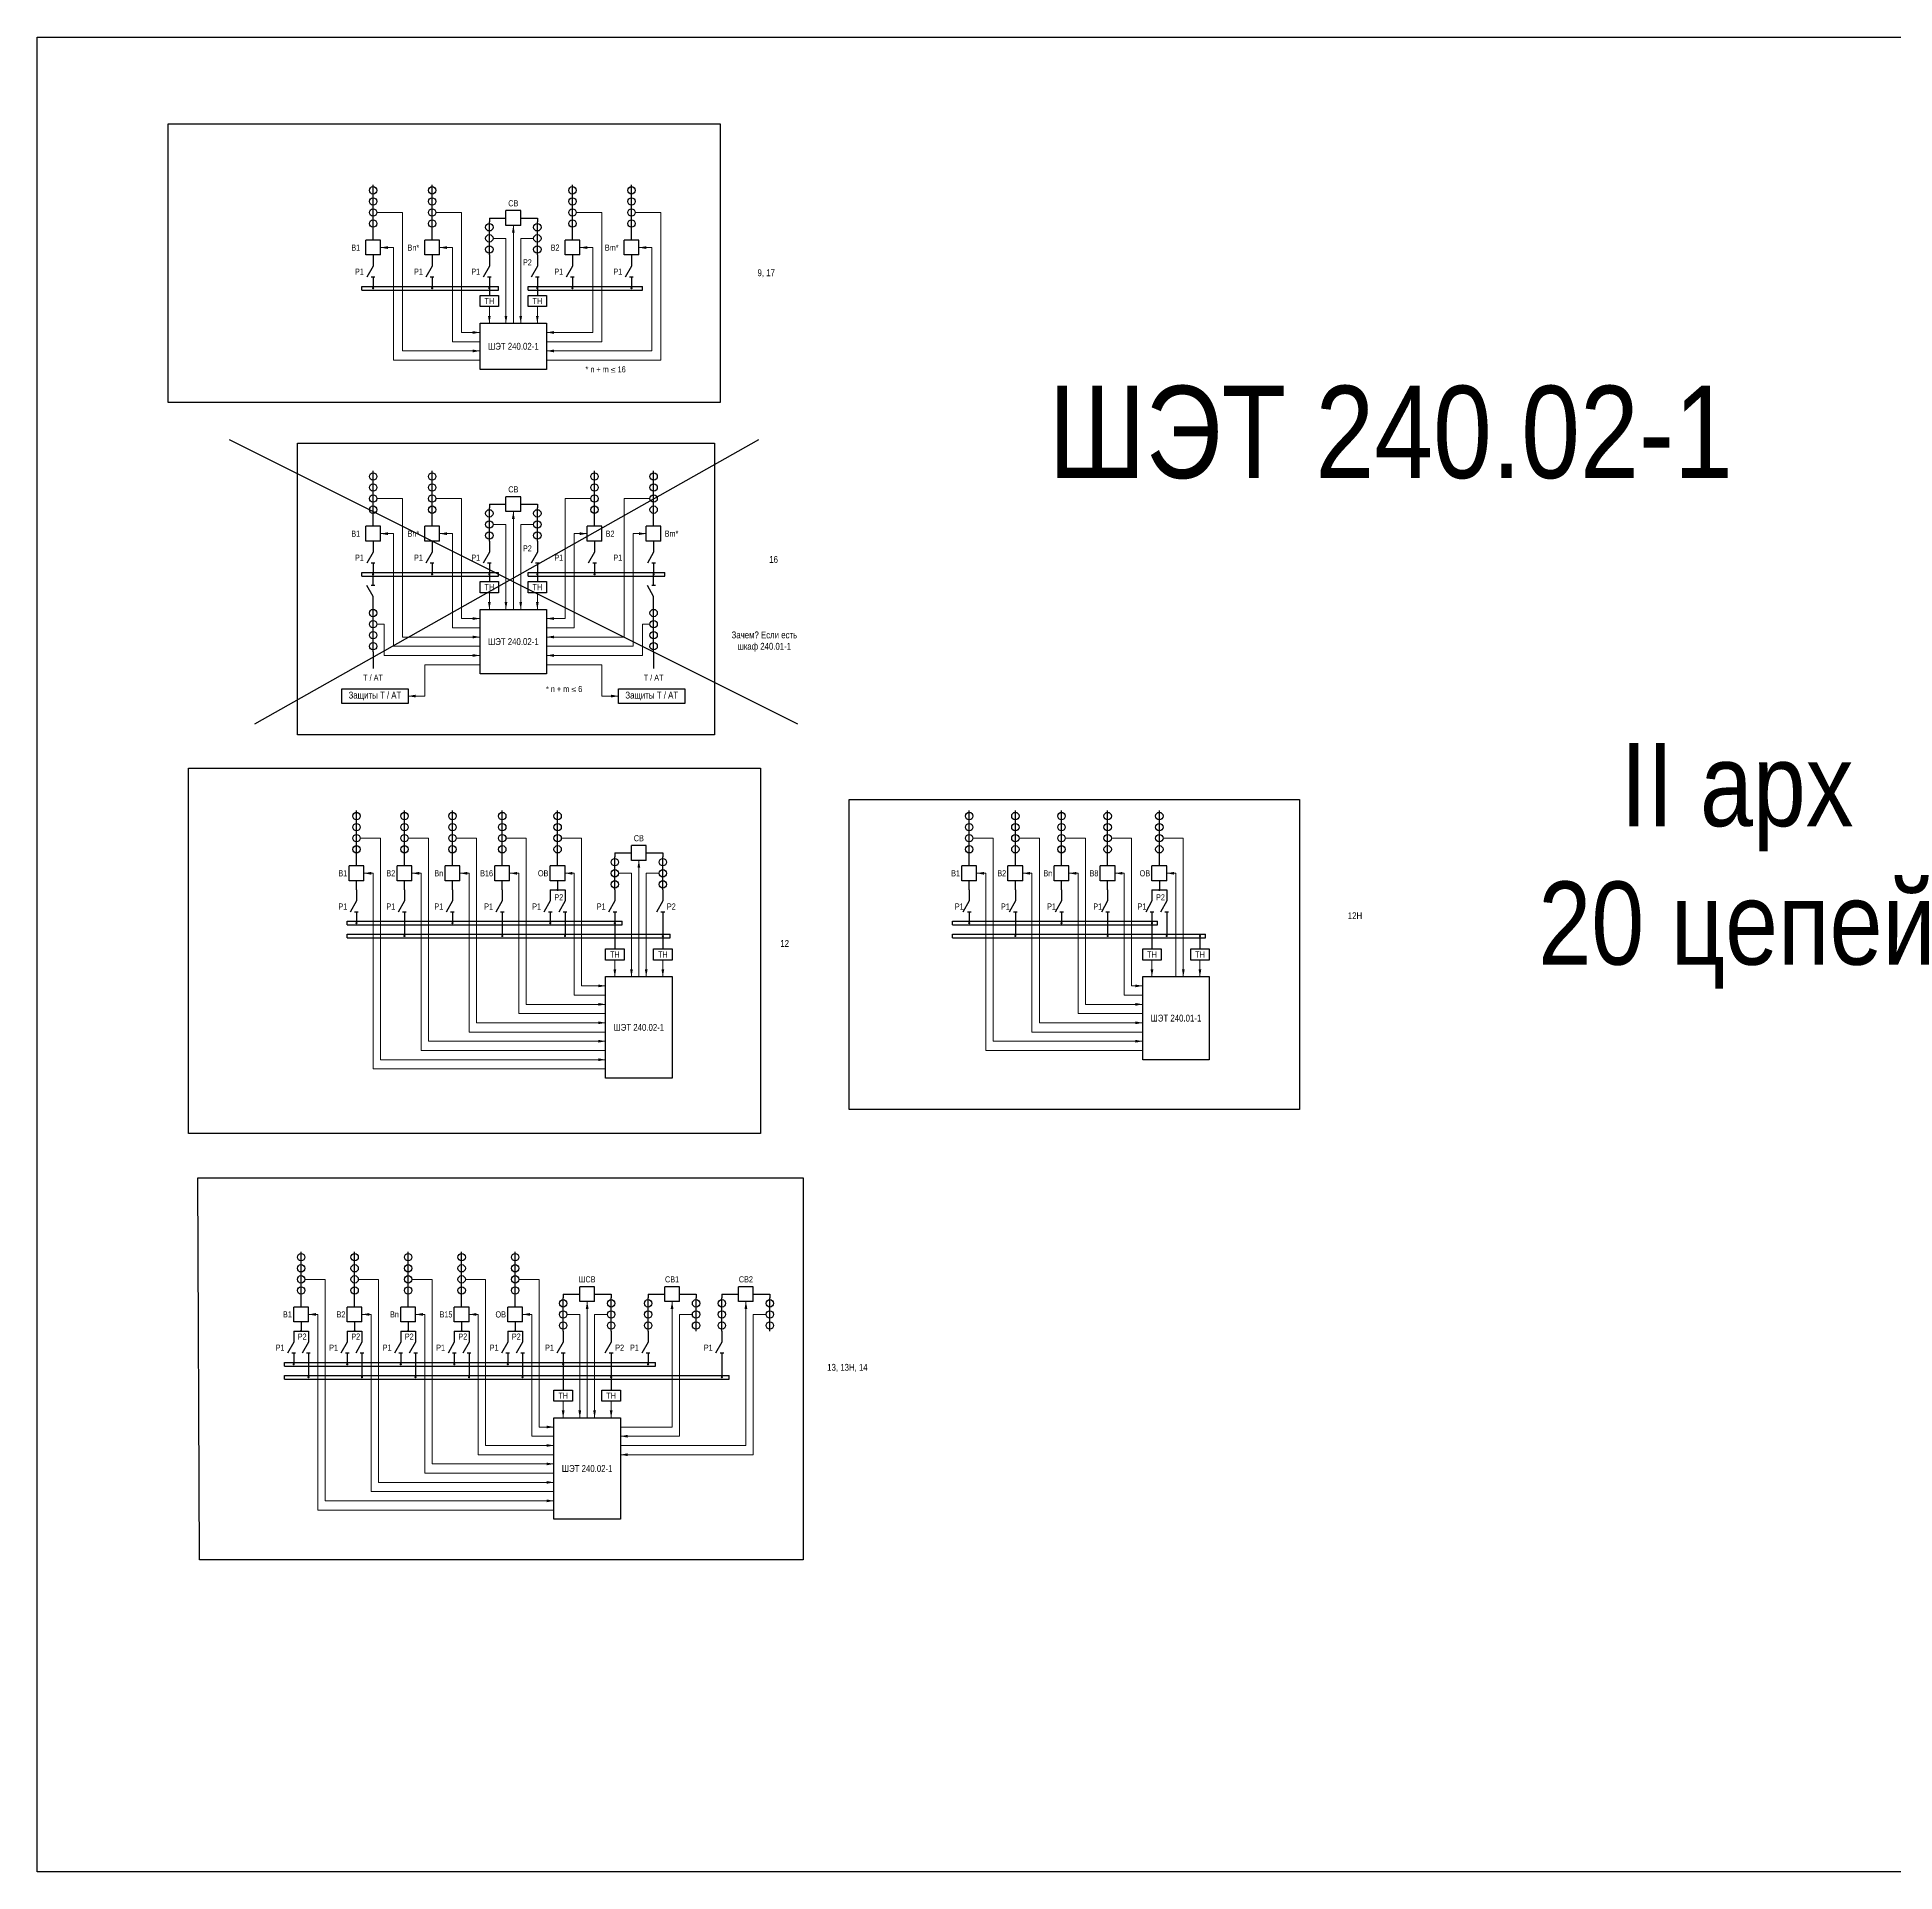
# Model space of a CAD drawing. Header units: millimetres. Extents: x -2550 to 7325, y -3772 to 3128.
# Drawn here: x 1044 to 2050, y -772 to 222 of the extents above; entities that cross this region are included whole.
import ezdxf
from ezdxf.enums import TextEntityAlignment as Align

# ---------------------------------------------------------------- set-up
doc = ezdxf.new("R2010")
doc.units = ezdxf.units.MM
doc.layers.add('Основная', color=7, linetype='Continuous', lineweight=30)
doc.layers.add('Тонкая', color=7, linetype='Continuous', lineweight=18)
doc.styles.add('Narrow', font='ARIALN.TTF')
doc.styles.add('Вывод', font='tahoma.ttf', dxfattribs={"height": 2.5})
doc.styles.add('Компонент', font='ARIALN.TTF', dxfattribs={"height": 3.5})

# ---------------------------------------------------------------- blocks, each defined once
blk = doc.blocks.new('*U37')
at = {"color": 0, "linetype": 'ByBlock'}
for p, q in [((0, 0), (-8, 0)), ((-8, -8), (-8, 0)), ((0, -8), (0, 0)), ((0, -8), (-8, -8))]:
    blk.add_line(p, q, dxfattribs=at)
at = {"layer": 'Основная', "style": 'Компонент'}
blk.add_attdef('ОУ', text='', height=3.5, dxfattribs=at).set_placement((-15, -3), align=Align.MIDDLE_CENTER)
blk = doc.blocks.new('*U18')
at = {"color": 0, "linetype": 'ByBlock'}
blk.add_line((0, 0), (6, 3.4), dxfattribs=at)
blk = doc.blocks.new('*U10')
at = {"color": 0}
blk.add_line((0, -1), (0, 1), dxfattribs=at)
blk = doc.blocks.new('*U36')
at = {"color": 0, "linetype": 'ByBlock'}
for p, q in [((0, 9), (0, 3)), ((0, -3), (0, -9))]:
    blk.add_line(p, q, dxfattribs=at)
at = {"color": 0, "linetype": 'ByBlock', "ltscale": 0.25, "xscale": -1, "rotation": 90}
for name, p in [('*U18', (0, 3)), ('*U10', (0, -3))]:
    blk.add_blockref(name, p, dxfattribs=at)
at = {"layer": 'Основная'}
for tag, height, style, p in [('ОУ', 3.5, 'Компонент', (-12, 0)), ('В2', 2.5, 'Вывод', (2, 7)), ('В1', 2.5, 'Вывод', (2, -7))]:
    blk.add_attdef(tag, text='', height=height, dxfattribs=dict(at, style=style)).set_placement(p, align=Align.MIDDLE_CENTER)
blk = doc.blocks.new('*U167')
at = {"color": 0, "linetype": 'ByBlock'}
for p, q in [((0, 0), (149, 0)), ((0, -2), (0, 0)), ((149, -2), (149, 0)), ((0, -2), (149, -2))]:
    blk.add_line(p, q, dxfattribs=at)
at = {"layer": 'Основная', "style": 'Компонент'}
blk.add_attdef('ОШ', text='', height=3.5, dxfattribs=at).set_placement((6, 4), align=Align.MIDDLE_CENTER)
blk = doc.blocks.new('*U38')
at = {"linetype": 'ByBlock'}
blk.add_circle((0, 0), 2, dxfattribs=at)
at = {"layer": 'Основная', "color": 0, "linetype": 'ByBlock', "lineweight": -2}
blk.add_line((0, -3), (0, 3), dxfattribs=at)
at = {"layer": 'Основная', "linetype": 'ByBlock', "style": 'Компонент'}
blk.add_attdef('ОУ', text='', height=3.5, dxfattribs=at).set_placement((-6, 0), align=Align.MIDDLE_CENTER)
blk = doc.blocks.new('*U168')
at = {"color": 0, "linetype": 'ByBlock'}
for p, q in [((0, 0), (175, 0)), ((0, -2), (0, 0)), ((175, -2), (175, 0)), ((0, -2), (175, -2))]:
    blk.add_line(p, q, dxfattribs=at)
at = {"layer": 'Основная', "style": 'Компонент'}
blk.add_attdef('ОШ', text='', height=3.5, dxfattribs=at).set_placement((6, 4), align=Align.MIDDLE_CENTER)
blk = doc.blocks.new('*U100')
at = {"color": 0, "linetype": 'ByBlock'}
for p, q in [((0, 0), (74, 0)), ((0, -2), (0, 0)), ((74, -2), (74, 0)), ((0, -2), (74, -2))]:
    blk.add_line(p, q, dxfattribs=at)
at = {"layer": 'Основная', "style": 'Компонент'}
blk.add_attdef('ОШ', text='', height=3.5, dxfattribs=at).set_placement((6, 4), align=Align.MIDDLE_CENTER)
blk = doc.blocks.new('*U101')
at = {"color": 0, "linetype": 'ByBlock'}
for p, q in [((0, 0), (62, 0)), ((0, -2), (0, 0)), ((62, -2), (62, 0)), ((0, -2), (62, -2))]:
    blk.add_line(p, q, dxfattribs=at)
at = {"layer": 'Основная', "style": 'Компонент'}
blk.add_attdef('ОШ', text='', height=3.5, dxfattribs=at).set_placement((6, 4), align=Align.MIDDLE_CENTER)
blk = doc.blocks.new('*U99')
at = {"color": 0, "linetype": 'ByBlock'}
for p, q in [((0, 3), (0, 9)), ((0, -9), (0, -3))]:
    blk.add_line(p, q, dxfattribs=at)
at = {"color": 0, "linetype": 'ByBlock', "ltscale": 0.25, "rotation": 89.99999999999999}
for name, p in [('*U18', (0, -3)), ('*U10', (0, 3))]:
    blk.add_blockref(name, p, dxfattribs=at)
at = {"layer": 'Основная'}
for tag, height, style, p in [('ОУ', 3.5, 'Компонент', (-12, 0)), ('В1', 2.5, 'Вывод', (2, 7)), ('В2', 2.5, 'Вывод', (2, -7))]:
    blk.add_attdef(tag, text='', height=height, dxfattribs=dict(at, style=style)).set_placement(p, align=Align.MIDDLE_CENTER)
blk = doc.blocks.new('*U169')
at = {"color": 0, "linetype": 'ByBlock'}
for p, q in [((0, 0), (201, 0)), ((0, -2), (0, 0)), ((201, -2), (201, 0)), ((0, -2), (201, -2))]:
    blk.add_line(p, q, dxfattribs=at)
at = {"layer": 'Основная', "style": 'Компонент'}
blk.add_attdef('ОШ', text='', height=3.5, dxfattribs=at).set_placement((6, 4), align=Align.MIDDLE_CENTER)
blk = doc.blocks.new('*U170')
at = {"color": 0, "linetype": 'ByBlock'}
for p, q in [((0, 0), (241, 0)), ((0, -2), (0, 0)), ((241, -2), (241, 0)), ((0, -2), (241, -2))]:
    blk.add_line(p, q, dxfattribs=at)
at = {"layer": 'Основная', "style": 'Компонент'}
blk.add_attdef('ОШ', text='', height=3.5, dxfattribs=at).set_placement((6, 4), align=Align.MIDDLE_CENTER)
blk = doc.blocks.new('*U192')
at = {"color": 0, "linetype": 'ByBlock'}
for p, q in [((0, 0), (111, 0)), ((0, -2), (0, 0)), ((111, -2), (111, 0)), ((0, -2), (111, -2))]:
    blk.add_line(p, q, dxfattribs=at)
at = {"layer": 'Основная', "style": 'Компонент'}
blk.add_attdef('ОШ', text='', height=3.5, dxfattribs=at).set_placement((6, 4), align=Align.MIDDLE_CENTER)
blk = doc.blocks.new('*U193')
at = {"color": 0, "linetype": 'ByBlock'}
for p, q in [((0, 0), (137, 0)), ((0, -2), (0, 0)), ((137, -2), (137, 0)), ((0, -2), (137, -2))]:
    blk.add_line(p, q, dxfattribs=at)
at = {"layer": 'Основная', "style": 'Компонент'}
blk.add_attdef('ОШ', text='', height=3.5, dxfattribs=at).set_placement((6, 4), align=Align.MIDDLE_CENTER)

msp = doc.modelspace()

# ---------------------------------------------------------------- linework, layer by layer
at = {"layer": 'Основная', "color": 4}
for points in [[(1044, 222), (3145, 222), (3145, -772), (1044, -772)], [(1115, 175), (1414, 175), (1414, 24), (1115, 24)], [(1185, 2), (1411, 2), (1411, -156), (1185, -156)], [(1126, -174), (1436, -174), (1436, -372), (1126, -372)], [(1131, -396), (1459, -396), (1459, -603), (1132, -603)]]:
    msp.add_lwpolyline(points, close=True, dxfattribs=at)
at = {"layer": 'Основная'}
for points in [[(1289, 124), (1298, 124)], [(1289, 124), (1289, 122)], [(1306, 124), (1315, 124)], [(1315, 124), (1315, 122)], [(1226, 112), (1226, 118)], [(1258, 112), (1258, 118)], [(1334, 112), (1334, 118)], [(1366, 112), (1366, 118)], [(1289, 86), (1289, 82)], [(1315, 86), (1315, 82)], [(1226, -43), (1226, -37)], [(1258, -43), (1258, -37)], [(1289, -31), (1298, -31)], [(1289, -31), (1289, -33)], [(1306, -31), (1315, -31)], [(1315, -31), (1315, -33)], [(1346, -43), (1346, -37)], [(1378, -43), (1378, -37)], [(1289, -69), (1289, -73)], [(1315, -69), (1315, -73)], [(1226, -111), (1226, -120)], [(1378, -111), (1378, -120)], [(1217, -227), (1217, -221)], [(1243, -227), (1243, -221)], [(1269, -227), (1269, -221)], [(1296, -227), (1296, -221)], [(1326, -227), (1326, -221)], [(1357, -220), (1366, -220)], [(1357, -220), (1357, -222)], [(1374, -220), (1383, -220)], [(1383, -220), (1383, -222)], [(1549, -227), (1549, -221)], [(1574, -227), (1574, -221)], [(1599, -227), (1599, -221)], [(1624, -227), (1624, -221)], [(1652, -227), (1652, -221)], [(1217, -240), (1217, -235)], [(1243, -240), (1243, -235)], [(1269, -240), (1269, -235)], [(1296, -240), (1296, -235)], [(1322, -240), (1330, -240)], [(1326, -235), (1326, -240)], [(1549, -240), (1549, -235)], [(1574, -240), (1574, -235)], [(1599, -240), (1599, -235)], [(1624, -240), (1624, -235)], [(1648, -240), (1656, -240)], [(1652, -235), (1652, -240)], [(1243, -258), (1243, -265)], [(1296, -258), (1296, -265)], [(1330, -258), (1330, -265)], [(1357, -258), (1357, -272)], [(1383, -258), (1383, -272)], [(1574, -258), (1574, -265)], [(1624, -258), (1624, -265)], [(1648, -258), (1648, -272)], [(1656, -258), (1656, -265)], [(1674, -265), (1674, -272)], [(1187, -466), (1187, -460)], [(1216, -466), (1216, -460)], [(1245, -466), (1245, -460)], [(1274, -466), (1274, -460)], [(1303, -466), (1303, -460)], [(1329, -459), (1338, -459)], [(1329, -459), (1329, -461)], [(1346, -459), (1355, -459)], [(1355, -459), (1355, -461)], [(1375, -459), (1384, -459)], [(1375, -459), (1375, -461)], [(1392, -459), (1401, -459)], [(1401, -459), (1401, -461)], [(1415, -459), (1424, -459)], [(1415, -459), (1415, -461)], [(1432, -459), (1441, -459)], [(1441, -459), (1441, -461)], [(1183, -479), (1191, -479)], [(1187, -474), (1187, -479)], [(1212, -479), (1220, -479)], [(1216, -474), (1216, -479)], [(1241, -479), (1249, -479)], [(1245, -474), (1245, -479)], [(1270, -479), (1278, -479)], [(1274, -474), (1274, -479)], [(1299, -479), (1307, -479)], [(1303, -474), (1303, -479)], [(1191, -497), (1191, -504)], [(1220, -497), (1220, -504)], [(1249, -497), (1249, -504)], [(1278, -497), (1278, -504)], [(1307, -497), (1307, -504)], [(1329, -497), (1329, -511)], [(1355, -497), (1355, -511)], [(1415, -497), (1415, -504)]]:
    msp.add_lwpolyline(points, dxfattribs=at)
at = {"layer": 'Основная', "ltscale": 0.25, "const_width": 0.6}
for points in [[(1225.7, 86, 1), (1226.3, 86, 1)], [(1225.7, 86, -1), (1226.3, 86, -1)], [(1257.7, 86, 1), (1258.3, 86, 1)], [(1257.7, 86, -1), (1258.3, 86, -1)], [(1288.7, 86, 1), (1289.3, 86, 1)], [(1314.7, 86, 1), (1315.3, 86, 1)], [(1333.7, 86, 1), (1334.3, 86, 1)], [(1333.7, 86, -1), (1334.3, 86, -1)], [(1365.7, 86, 1), (1366.3, 86, 1)], [(1365.7, 86, -1), (1366.3, 86, -1)], [(1225.7, -69, 1), (1226.3, -69, 1)], [(1225.7, -69, -1), (1226.3, -69, -1)], [(1257.7, -69, 1), (1258.3, -69, 1)], [(1257.7, -69, -1), (1258.3, -69, -1)], [(1288.7, -69, 1), (1289.3, -69, 1)], [(1314.7, -69, 1), (1315.3, -69, 1)], [(1345.7, -69, 1), (1346.3, -69, 1)], [(1345.7, -69, -1), (1346.3, -69, -1)], [(1377.7, -69, 1), (1378.3, -69, 1)], [(1377.7, -69, -1), (1378.3, -69, -1)], [(1325.7, -240, 1), (1326.3, -240, 1)], [(1325.7, -240, -1), (1326.3, -240, -1)], [(1651.7, -240, 1), (1652.3, -240, 1)], [(1651.7, -240, -1), (1652.3, -240, -1)], [(1216.7, -258, 1), (1217.3, -258, 1)], [(1268.7, -258, 1), (1269.3, -258, 1)], [(1268.7, -258, -1), (1269.3, -258, -1)], [(1321.7, -258, 1), (1322.3, -258, 1)], [(1321.7, -258, -1), (1322.3, -258, -1)], [(1356.7, -258, 1), (1357.3, -258, 1)], [(1548.7, -258, 1), (1549.3, -258, 1)], [(1598.7, -258, 1), (1599.3, -258, 1)], [(1598.7, -258, -1), (1599.3, -258, -1)], [(1647.7, -258, 1), (1648.3, -258, 1)], [(1647.7, -258, 1), (1648.3, -258, 1)], [(1647.7, -258, -1), (1648.3, -258, -1)], [(1242.7, -265, 1), (1243.3, -265, 1)], [(1242.7, -265, -1), (1243.3, -265, -1)], [(1295.7, -265, 1), (1296.3, -265, 1)], [(1295.7, -265, -1), (1296.3, -265, -1)], [(1329.7, -265, 1), (1330.3, -265, 1)], [(1329.7, -265, -1), (1330.3, -265, -1)], [(1382.7, -265, 1), (1383.3, -265, 1)], [(1573.7, -265, 1), (1574.3, -265, 1)], [(1573.7, -265, -1), (1574.3, -265, -1)], [(1623.7, -265, 1), (1624.3, -265, 1)], [(1623.7, -265, -1), (1624.3, -265, -1)], [(1655.7, -265, 1), (1656.3, -265, 1)], [(1655.7, -265, -1), (1656.3, -265, -1)], [(1673.7, -265, 1), (1674.3, -265, 1)], [(1186.7, -479, 1), (1187.3, -479, 1)], [(1186.7, -479, -1), (1187.3, -479, -1)], [(1215.7, -479, 1), (1216.3, -479, 1)], [(1215.7, -479, -1), (1216.3, -479, -1)], [(1244.7, -479, 1), (1245.3, -479, 1)], [(1244.7, -479, -1), (1245.3, -479, -1)], [(1273.7, -479, 1), (1274.3, -479, 1)], [(1273.7, -479, -1), (1274.3, -479, -1)], [(1302.7, -479, 1), (1303.3, -479, 1)], [(1302.7, -479, -1), (1303.3, -479, -1)], [(1182.7, -497, 1), (1183.3, -497, 1)], [(1182.7, -497, -1), (1183.3, -497, -1)], [(1211.7, -497, 1), (1212.3, -497, 1)], [(1211.7, -497, -1), (1212.3, -497, -1)], [(1240.7, -497, 1), (1241.3, -497, 1)], [(1240.7, -497, -1), (1241.3, -497, -1)], [(1269.7, -497, 1), (1270.3, -497, 1)], [(1269.7, -497, -1), (1270.3, -497, -1)], [(1298.7, -497, 1), (1299.3, -497, 1)], [(1298.7, -497, -1), (1299.3, -497, -1)], [(1328.7, -497, 1), (1329.3, -497, 1)], [(1374.7, -497, 1), (1375.3, -497, 1)], [(1190.7, -504, 1), (1191.3, -504, 1)], [(1190.7, -504, -1), (1191.3, -504, -1)], [(1219.7, -504, 1), (1220.3, -504, 1)], [(1219.7, -504, -1), (1220.3, -504, -1)], [(1248.7, -504, 1), (1249.3, -504, 1)], [(1248.7, -504, -1), (1249.3, -504, -1)], [(1277.7, -504, 1), (1278.3, -504, 1)], [(1277.7, -504, -1), (1278.3, -504, -1)], [(1306.7, -504, 1), (1307.3, -504, 1)], [(1306.7, -504, -1), (1307.3, -504, -1)], [(1354.7, -504, 1), (1355.3, -504, 1)], [(1414.7, -504, 1), (1415.3, -504, 1)]]:
    msp.add_lwpolyline(points, format="xyb", close=True, dxfattribs=at)
at = {"layer": 'Основная'}
for points in [[(1284, 82), (1294, 82), (1294, 76), (1284, 76)], [(1310, 82), (1320, 82), (1320, 76), (1310, 76)], [(1284, 67), (1320, 67), (1320, 42), (1284, 42)], [(1284, -73), (1294, -73), (1294, -79), (1284, -79)], [(1310, -73), (1320, -73), (1320, -79), (1310, -79)], [(1284, -88), (1320, -88), (1320, -123), (1284, -123)], [(1209, -131), (1245, -131), (1245, -139), (1209, -139)], [(1359, -131), (1395, -131), (1395, -139), (1359, -139)], [(1352, -272), (1362, -272), (1362, -278), (1352, -278)], [(1378, -272), (1388, -272), (1388, -278), (1378, -278)], [(1643, -272), (1653, -272), (1653, -278), (1643, -278)], [(1669, -272), (1679, -272), (1679, -278), (1669, -278)], [(1352, -287), (1388, -287), (1388, -342), (1352, -342)], [(1643, -287), (1679, -287), (1679, -332), (1643, -332)], [(1324, -511), (1334, -511), (1334, -517), (1324, -517)], [(1350, -511), (1360, -511), (1360, -517), (1350, -517)], [(1324, -526), (1360, -526), (1360, -581), (1324, -581)]]:
    msp.add_lwpolyline(points, close=True, dxfattribs=at)
at = {"layer": 'Основная', "color": 1}
for points in [[(1148, 4), (1456, -150)], [(1162, -150), (1435, 4)]]:
    msp.add_lwpolyline(points, dxfattribs=at)
msp.add_lwpolyline([(1484, -191), (1728, -191), (1728, -359), (1484, -359)], close=True, dxfattribs=at)
at = {"layer": 'Тонкая'}
for points in [[(1228, 127), (1242, 127)], [(1242, 127), (1242, 52)], [(1260, 127), (1274, 127)], [(1274, 127), (1274, 62)], [(1336, 127), (1350, 127)], [(1350, 127), (1350, 57)], [(1368, 127), (1382, 127)], [(1382, 127), (1382, 47)], [(1291, 113), (1298, 113)], [(1298, 113), (1298, 67)], [(1302, 67), (1302, 120)], [(1313, 113), (1306, 113)], [(1306, 113), (1306, 67)], [(1230, 108), (1237, 108)], [(1237, 108), (1237, 47)], [(1262, 108), (1269, 108)], [(1269, 108), (1269, 57)], [(1338, 108), (1345, 108)], [(1345, 108), (1345, 62)], [(1370, 108), (1377, 108)], [(1377, 108), (1377, 52)], [(1289, 67), (1289, 76)], [(1315, 67), (1315, 76)], [(1274, 62), (1284, 62)], [(1345, 62), (1320, 62)], [(1242, 52), (1284, 52)], [(1269, 57), (1284, 57)], [(1350, 57), (1320, 57)], [(1377, 52), (1320, 52)], [(1237, 47), (1284, 47)], [(1382, 47), (1320, 47)], [(1228, -28), (1242, -28)], [(1242, -28), (1242, -103)], [(1260, -28), (1274, -28)], [(1274, -28), (1274, -93)], [(1344, -28), (1330, -28)], [(1330, -28), (1330, -93)], [(1376, -28), (1362, -28)], [(1362, -28), (1362, -103)], [(1302, -88), (1302, -35)], [(1230, -47), (1237, -47)], [(1237, -47), (1237, -108)], [(1262, -47), (1269, -47)], [(1269, -47), (1269, -98)], [(1291, -42), (1298, -42)], [(1298, -42), (1298, -88)], [(1313, -42), (1306, -42)], [(1306, -42), (1306, -88)], [(1342, -47), (1335, -47)], [(1335, -47), (1335, -98)], [(1374, -47), (1367, -47)], [(1367, -47), (1367, -108)], [(1289, -88), (1289, -79)], [(1315, -88), (1315, -79)], [(1228, -96), (1232, -96)], [(1232, -96), (1232, -113)], [(1269, -98), (1284, -98)], [(1274, -93), (1284, -93)], [(1330, -93), (1320, -93)], [(1335, -98), (1320, -98)], [(1376, -96), (1372, -96)], [(1372, -96), (1372, -113)], [(1237, -108), (1284, -108)], [(1242, -103), (1284, -103)], [(1362, -103), (1320, -103)], [(1367, -108), (1320, -108)], [(1232, -113), (1284, -113)], [(1254, -135), (1254, -118)], [(1254, -118), (1284, -118)], [(1372, -113), (1320, -113)], [(1350, -118), (1320, -118)], [(1350, -135), (1350, -118)], [(1254, -135), (1245, -135)], [(1350, -135), (1359, -135)], [(1219, -212), (1230, -212)], [(1230, -212), (1230, -332)], [(1245, -212), (1256, -212)], [(1256, -212), (1256, -322)], [(1271, -212), (1282, -212)], [(1282, -212), (1282, -312)], [(1298, -212), (1309, -212)], [(1309, -212), (1309, -302)], [(1328, -212), (1339, -212)], [(1339, -212), (1339, -292)], [(1551, -212), (1562, -212)], [(1562, -212), (1562, -322)], [(1576, -212), (1587, -212)], [(1587, -212), (1587, -312)], [(1601, -212), (1612, -212)], [(1612, -212), (1612, -302)], [(1626, -212), (1637, -212)], [(1637, -212), (1637, -292)], [(1654, -212), (1665, -212)], [(1665, -212), (1665, -287)], [(1221, -231), (1226, -231)], [(1226, -231), (1226, -337)], [(1247, -231), (1252, -231)], [(1252, -231), (1252, -327)], [(1273, -231), (1278, -231)], [(1278, -231), (1278, -317)], [(1300, -231), (1305, -231)], [(1305, -231), (1305, -307)], [(1330, -231), (1335, -231)], [(1335, -231), (1335, -297)], [(1359, -231), (1366, -231)], [(1366, -231), (1366, -287)], [(1370, -287), (1370, -224)], [(1381, -231), (1374, -231)], [(1374, -231), (1374, -287)], [(1553, -231), (1558, -231)], [(1558, -231), (1558, -327)], [(1578, -231), (1583, -231)], [(1583, -231), (1583, -317)], [(1603, -231), (1608, -231)], [(1608, -231), (1608, -307)], [(1628, -231), (1633, -231)], [(1633, -231), (1633, -297)], [(1656, -231), (1661, -231)], [(1661, -231), (1661, -287)], [(1357, -287), (1357, -278)], [(1383, -287), (1383, -278)], [(1648, -287), (1648, -278)], [(1674, -287), (1674, -278)], [(1335, -297), (1352, -297)], [(1339, -292), (1352, -292)], [(1633, -297), (1643, -297)], [(1637, -292), (1643, -292)], [(1282, -312), (1352, -312)], [(1305, -307), (1352, -307)], [(1309, -302), (1352, -302)], [(1587, -312), (1643, -312)], [(1608, -307), (1643, -307)], [(1612, -302), (1643, -302)], [(1256, -322), (1352, -322)], [(1278, -317), (1352, -317)], [(1562, -322), (1643, -322)], [(1583, -317), (1643, -317)], [(1230, -332), (1352, -332)], [(1252, -327), (1352, -327)], [(1558, -327), (1643, -327)], [(1226, -337), (1352, -337)], [(1189, -451), (1200, -451)], [(1200, -451), (1200, -571)], [(1218, -451), (1229, -451)], [(1229, -451), (1229, -561)], [(1247, -451), (1258, -451)], [(1258, -451), (1258, -551)], [(1276, -451), (1287, -451)], [(1287, -451), (1287, -541)], [(1305, -451), (1316, -451)], [(1316, -451), (1316, -531)], [(1191, -470), (1196, -470)], [(1196, -470), (1196, -576)], [(1220, -470), (1225, -470)], [(1225, -470), (1225, -566)], [(1249, -470), (1254, -470)], [(1254, -470), (1254, -556)], [(1278, -470), (1283, -470)], [(1283, -470), (1283, -546)], [(1307, -470), (1312, -470)], [(1312, -470), (1312, -536)], [(1331, -470), (1338, -470)], [(1338, -470), (1338, -526)], [(1342, -526), (1342, -463)], [(1353, -470), (1346, -470)], [(1346, -470), (1346, -526)], [(1388, -463), (1388, -531)], [(1399, -470), (1392, -470)], [(1392, -470), (1392, -536)], [(1428, -463), (1428, -541)], [(1439, -470), (1432, -470)], [(1432, -470), (1432, -546)], [(1329, -526), (1329, -517)], [(1355, -526), (1355, -517)], [(1316, -531), (1324, -531)], [(1388, -531), (1360, -531)], [(1287, -541), (1324, -541)], [(1312, -536), (1324, -536)], [(1392, -536), (1360, -536)], [(1360, -536), (1365, -536)], [(1428, -541), (1360, -541)], [(1258, -551), (1324, -551)], [(1283, -546), (1324, -546)], [(1432, -546), (1360, -546)], [(1360, -546), (1365, -546)], [(1229, -561), (1324, -561)], [(1254, -556), (1324, -556)], [(1200, -571), (1324, -571)], [(1225, -566), (1324, -566)], [(1196, -576), (1324, -576)]]:
    msp.add_lwpolyline(points, dxfattribs=at)
at = {"layer": 'Тонкая', "ltscale": 0.3}
for points in [[(1302, 120, 0, 1.5, 0), (1302, 116, 0, 0, 0)], [(1230, 108, 0, 1.5, 0), (1234, 108, 0, 0, 0)], [(1262, 108, 0, 1.5, 0), (1266, 108, 0, 0, 0)], [(1338, 108, 0, 1.5, 0), (1342, 108, 0, 0, 0)], [(1370, 108, 0, 1.5, 0), (1374, 108, 0, 0, 0)], [(1289, 67, 0, 1.5, 0), (1289, 71, 0, 0, 0)], [(1298, 67, 0, 1.5, 0), (1298, 71, 0, 0, 0)], [(1306, 67, 0, 1.5, 0), (1306, 71, 0, 0, 0)], [(1315, 67, 0, 1.5, 0), (1315, 71, 0, 0, 0)], [(1284, 62, 0, 1.5, 0), (1280, 62, 0, 0, 0)], [(1320, 62, 0, 1.5, 0), (1324, 62, 0, 0, 0)], [(1284, 52, 0, 1.5, 0), (1280, 52, 0, 0, 0)], [(1320, 52, 0, 1.5, 0), (1324, 52, 0, 0, 0)], [(1302, -35, 0, 1.5, 0), (1302, -39, 0, 0, 0)], [(1230, -47, 0, 1.5, 0), (1234, -47, 0, 0, 0)], [(1262, -47, 0, 1.5, 0), (1266, -47, 0, 0, 0)], [(1342, -47, 0, 1.5, 0), (1338, -47, 0, 0, 0)], [(1374, -47, 0, 1.5, 0), (1370, -47, 0, 0, 0)], [(1289, -88, 0, 1.5, 0), (1289, -84, 0, 0, 0)], [(1298, -88, 0, 1.5, 0), (1298, -84, 0, 0, 0)], [(1306, -88, 0, 1.5, 0), (1306, -84, 0, 0, 0)], [(1315, -88, 0, 1.5, 0), (1315, -84, 0, 0, 0)], [(1284, -93, 0, 1.5, 0), (1280, -93, 0, 0, 0)], [(1320, -93, 0, 1.5, 0), (1324, -93, 0, 0, 0)], [(1284, -103, 0, 1.5, 0), (1280, -103, 0, 0, 0)], [(1320, -103, 0, 1.5, 0), (1324, -103, 0, 0, 0)], [(1284, -113, 0, 1.5, 0), (1280, -113, 0, 0, 0)], [(1320, -113, 0, 1.5, 0), (1324, -113, 0, 0, 0)], [(1245, -135, 0, 1.5, 0), (1249, -135, 0, 0, 0)], [(1359, -135, 0, 1.5, 0), (1355, -135, 0, 0, 0)], [(1221, -231, 0, 1.5, 0), (1225, -231, 0, 0, 0)], [(1247, -231, 0, 1.5, 0), (1251, -231, 0, 0, 0)], [(1273, -231, 0, 1.5, 0), (1277, -231, 0, 0, 0)], [(1300, -231, 0, 1.5, 0), (1304, -231, 0, 0, 0)], [(1330, -231, 0, 1.5, 0), (1334, -231, 0, 0, 0)], [(1370, -224, 0, 1.5, 0), (1370, -228, 0, 0, 0)], [(1553, -231, 0, 1.5, 0), (1557, -231, 0, 0, 0)], [(1578, -231, 0, 1.5, 0), (1582, -231, 0, 0, 0)], [(1603, -231, 0, 1.5, 0), (1607, -231, 0, 0, 0)], [(1628, -231, 0, 1.5, 0), (1632, -231, 0, 0, 0)], [(1656, -231, 0, 1.5, 0), (1660, -231, 0, 0, 0)], [(1352, -292, 0, 1.5, 0), (1348, -292, 0, 0, 0)], [(1357, -287, 0, 1.5, 0), (1357, -283, 0, 0, 0)], [(1366, -287, 0, 1.5, 0), (1366, -283, 0, 0, 0)], [(1374, -287, 0, 1.5, 0), (1374, -283, 0, 0, 0)], [(1383, -287, 0, 1.5, 0), (1383, -283, 0, 0, 0)], [(1643, -292, 0, 1.5, 0), (1639, -292, 0, 0, 0)], [(1648, -287, 0, 1.5, 0), (1648, -283, 0, 0, 0)], [(1665, -287, 0, 1.5, 0), (1665, -283, 0, 0, 0)], [(1674, -287, 0, 1.5, 0), (1674, -283, 0, 0, 0)], [(1352, -302, 0, 1.5, 0), (1348, -302, 0, 0, 0)], [(1643, -302, 0, 1.5, 0), (1639, -302, 0, 0, 0)], [(1352, -312, 0, 1.5, 0), (1348, -312, 0, 0, 0)], [(1643, -312, 0, 1.5, 0), (1639, -312, 0, 0, 0)], [(1352, -322, 0, 1.5, 0), (1348, -322, 0, 0, 0)], [(1643, -322, 0, 1.5, 0), (1639, -322, 0, 0, 0)], [(1352, -332, 0, 1.5, 0), (1348, -332, 0, 0, 0)], [(1342, -463, 0, 1.5, 0), (1342, -467, 0, 0, 0)], [(1388, -463, 0, 1.5, 0), (1388, -467, 0, 0, 0)], [(1428, -463, 0, 1.5, 0), (1428, -467, 0, 0, 0)], [(1191, -470, 0, 1.5, 0), (1195, -470, 0, 0, 0)], [(1220, -470, 0, 1.5, 0), (1224, -470, 0, 0, 0)], [(1249, -470, 0, 1.5, 0), (1253, -470, 0, 0, 0)], [(1278, -470, 0, 1.5, 0), (1282, -470, 0, 0, 0)], [(1307, -470, 0, 1.5, 0), (1311, -470, 0, 0, 0)], [(1329, -526, 0, 1.5, 0), (1329, -522, 0, 0, 0)], [(1338, -526, 0, 1.5, 0), (1338, -522, 0, 0, 0)], [(1346, -526, 0, 1.5, 0), (1346, -522, 0, 0, 0)], [(1355, -526, 0, 1.5, 0), (1355, -522, 0, 0, 0)], [(1324, -531, 0, 1.5, 0), (1320, -531, 0, 0, 0)], [(1324, -541, 0, 1.5, 0), (1320, -541, 0, 0, 0)], [(1360, -536, 0, 1.5, 0), (1364, -536, 0, 0, 0)], [(1324, -551, 0, 1.5, 0), (1320, -551, 0, 0, 0)], [(1360, -546, 0, 1.5, 0), (1364, -546, 0, 0, 0)], [(1324, -561, 0, 1.5, 0), (1320, -561, 0, 0, 0)], [(1324, -571, 0, 1.5, 0), (1320, -571, 0, 0, 0)]]:
    msp.add_lwpolyline(points, format="xyseb", dxfattribs=at)

# ---------------------------------------------------------------- block references
at = {"layer": 'Основная', "ltscale": 0.25}
for name, p in [('*U38', (1226, 139)), ('*U38', (1258, 139)), ('*U38', (1334, 139)), ('*U38', (1366, 139)), ('*U38', (1226, 133)), ('*U38', (1258, 133)), ('*U38', (1334, 133)), ('*U38', (1366, 133)), ('*U38', (1226, 127)), ('*U38', (1226, 121)), ('*U38', (1258, 127)), ('*U38', (1258, 121)), ('*U38', (1289, 119)), ('*U37', (1306, 128)), ('*U38', (1315, 119)), ('*U38', (1334, 127)), ('*U38', (1334, 121)), ('*U38', (1366, 127)), ('*U38', (1366, 121)), ('*U37', (1230, 112)), ('*U37', (1262, 112)), ('*U38', (1289, 113)), ('*U38', (1315, 113)), ('*U37', (1338, 112)), ('*U37', (1370, 112)), ('*U36', (1226, 95)), ('*U36', (1258, 95)), ('*U36', (1289, 95)), ('*U38', (1289, 107)), ('*U36', (1315, 95)), ('*U38', (1315, 107)), ('*U36', (1334, 95)), ('*U36', (1366, 95)), ('*U100', (1220, 87)), ('*U101', (1310, 87)), ('*U38', (1226, -16)), ('*U38', (1226, -22)), ('*U38', (1258, -16)), ('*U38', (1258, -22)), ('*U38', (1346, -16)), ('*U38', (1346, -22)), ('*U38', (1378, -16)), ('*U38', (1378, -22)), ('*U38', (1226, -28)), ('*U38', (1258, -28)), ('*U37', (1306, -27)), ('*U38', (1346, -28)), ('*U38', (1378, -28)), ('*U38', (1226, -34)), ('*U38', (1258, -34)), ('*U38', (1289, -36)), ('*U38', (1289, -42)), ('*U38', (1315, -36)), ('*U38', (1315, -42)), ('*U38', (1346, -34)), ('*U38', (1378, -34)), ('*U37', (1230, -43)), ('*U37', (1262, -43)), ('*U38', (1289, -48)), ('*U38', (1315, -48)), ('*U37', (1350, -43)), ('*U37', (1382, -43)), ('*U36', (1226, -60)), ('*U36', (1258, -60)), ('*U36', (1289, -60)), ('*U36', (1315, -60)), ('*U36', (1346, -60)), ('*U36', (1378, -60)), ('*U100', (1220, -68)), ('*U99', (1226, -78)), ('*U100', (1310, -68)), ('*U99', (1378, -78)), ('*U38', (1226, -90)), ('*U38', (1378, -90)), ('*U38', (1226, -96)), ('*U38', (1226, -102)), ('*U38', (1378, -96)), ('*U38', (1378, -102)), ('*U38', (1226, -108)), ('*U38', (1378, -108)), ('*U38', (1217, -200)), ('*U38', (1243, -200)), ('*U38', (1269, -200)), ('*U38', (1296, -200)), ('*U38', (1326, -200)), ('*U38', (1549, -200)), ('*U38', (1574, -200)), ('*U38', (1599, -200)), ('*U38', (1624, -200)), ('*U38', (1652, -200)), ('*U38', (1217, -206)), ('*U38', (1217, -212)), ('*U38', (1243, -206)), ('*U38', (1243, -212)), ('*U38', (1269, -206)), ('*U38', (1269, -212)), ('*U38', (1296, -206)), ('*U38', (1296, -212)), ('*U38', (1326, -206)), ('*U38', (1326, -212)), ('*U38', (1549, -206)), ('*U38', (1549, -212)), ('*U38', (1574, -206)), ('*U38', (1574, -212)), ('*U38', (1599, -206)), ('*U38', (1599, -212)), ('*U38', (1624, -206)), ('*U38', (1624, -212)), ('*U38', (1652, -206)), ('*U38', (1652, -212)), ('*U38', (1217, -218)), ('*U38', (1243, -218)), ('*U38', (1269, -218)), ('*U38', (1296, -218)), ('*U38', (1326, -218)), ('*U37', (1374, -216)), ('*U38', (1549, -218)), ('*U38', (1574, -218)), ('*U38', (1599, -218)), ('*U38', (1624, -218)), ('*U38', (1652, -218)), ('*U37', (1221, -227)), ('*U37', (1247, -227)), ('*U37', (1273, -227)), ('*U37', (1300, -227)), ('*U37', (1330, -227)), ('*U38', (1357, -225)), ('*U38', (1357, -231)), ('*U38', (1383, -225)), ('*U38', (1383, -231)), ('*U37', (1553, -227)), ('*U37', (1578, -227)), ('*U37', (1603, -227)), ('*U37', (1628, -227)), ('*U37', (1656, -227)), ('*U36', (1217, -249)), ('*U36', (1243, -249)), ('*U36', (1269, -249)), ('*U36', (1296, -249)), ('*U36', (1322, -249)), ('*U36', (1330, -249)), ('*U36', (1357, -249)), ('*U38', (1357, -237)), ('*U36', (1383, -249)), ('*U38', (1383, -237)), ('*U36', (1549, -249)), ('*U36', (1574, -249)), ('*U36', (1599, -249)), ('*U36', (1624, -249)), ('*U36', (1648, -249)), ('*U36', (1656, -249)), ('*U167', (1212, -257)), ('*U192', (1540, -257)), ('*U168', (1212, -264)), ('*U193', (1540, -264)), ('*U38', (1187, -439)), ('*U38', (1187, -445)), ('*U38', (1216, -439)), ('*U38', (1216, -445)), ('*U38', (1245, -439)), ('*U38', (1245, -445)), ('*U38', (1274, -439)), ('*U38', (1274, -445)), ('*U38', (1303, -439)), ('*U38', (1303, -445)), ('*U38', (1187, -451)), ('*U38', (1216, -451)), ('*U38', (1245, -451)), ('*U38', (1274, -451)), ('*U38', (1303, -451)), ('*U38', (1187, -457)), ('*U38', (1216, -457)), ('*U38', (1245, -457)), ('*U38', (1274, -457)), ('*U38', (1303, -457)), ('*U38', (1329, -464)), ('*U37', (1346, -455)), ('*U38', (1355, -464)), ('*U38', (1375, -464)), ('*U37', (1392, -455)), ('*U38', (1401, -464)), ('*U38', (1415, -464)), ('*U37', (1432, -455)), ('*U38', (1441, -464)), ('*U37', (1191, -466)), ('*U37', (1220, -466)), ('*U37', (1249, -466)), ('*U37', (1278, -466)), ('*U37', (1307, -466)), ('*U38', (1329, -470)), ('*U38', (1329, -476)), ('*U38', (1355, -470)), ('*U38', (1355, -476)), ('*U38', (1375, -470)), ('*U38', (1375, -476)), ('*U38', (1401, -470)), ('*U38', (1401, -476)), ('*U38', (1415, -470)), ('*U38', (1415, -476)), ('*U38', (1441, -470)), ('*U38', (1441, -476)), ('*U36', (1183, -488)), ('*U36', (1191, -488)), ('*U36', (1212, -488)), ('*U36', (1220, -488)), ('*U36', (1241, -488)), ('*U36', (1249, -488)), ('*U36', (1270, -488)), ('*U36', (1278, -488)), ('*U36', (1299, -488)), ('*U36', (1307, -488)), ('*U36', (1329, -488)), ('*U36', (1355, -488)), ('*U36', (1375, -488)), ('*U36', (1415, -488)), ('*U169', (1178, -496)), ('*U170', (1178, -503))]:
    msp.add_blockref(name, p, dxfattribs=at)

# ---------------------------------------------------------------- texts
at = {"layer": 'Основная', "style": 'Narrow'}
for s, p in [('СВ', (1302, 132)), ('СВ', (1302, -23)), ('Т / АТ', (1226, -125)), ('Т / АТ', (1378, -125)), ('СВ', (1370, -212)), ('ШСВ', (1342, -451)), ('СВ1', (1388, -451)), ('СВ2', (1428, -451))]:
    msp.add_text(s, height=3.3, dxfattribs=at).set_placement(p, align=Align.MIDDLE_CENTER)
for s, p in [('В1', (1219, 108)), ('Вn*', (1251, 108)), ('Р2', (1312, 100)), ('В2', (1327, 108)), ('Вm*', (1359, 108)), ('Р1', (1221, 95)), ('Р1', (1253, 95)), ('Р1', (1284, 95)), ('Р1', (1329, 95)), ('Р1', (1361, 95)), ('В1', (1219, -47)), ('Вn*', (1251, -47)), ('Р1', (1221, -60)), ('Р1', (1253, -60)), ('Р1', (1284, -60)), ('Р2', (1312, -55)), ('Р1', (1329, -60)), ('Р1', (1361, -60)), ('В1', (1212, -231)), ('В2', (1238, -231)), ('Вn', (1264, -231)), ('В16', (1291, -231)), ('ОВ', (1321, -231)), ('В1', (1544, -231)), ('В2', (1569, -231)), ('Вn', (1594, -231)), ('В8', (1619, -231)), ('ОВ', (1647, -231)), ('Р1', (1212, -249)), ('Р1', (1238, -249)), ('Р1', (1264, -249)), ('Р1', (1291, -249)), ('Р1', (1317, -249)), ('Р2', (1329, -244)), ('Р1', (1352, -249)), ('Р2', (1390, -249)), ('Р1', (1546, -249)), ('Р1', (1571, -249)), ('Р1', (1596, -249)), ('Р1', (1621, -249)), ('Р1', (1645, -249)), ('Р2', (1655, -244)), ('В1', (1182, -470)), ('В2', (1211, -470)), ('Вn', (1240, -470)), ('В15', (1269, -470)), ('ОВ', (1298, -470)), ('Р2', (1190, -482)), ('Р2', (1219, -482)), ('Р2', (1248, -482)), ('Р2', (1277, -482)), ('Р2', (1306, -482)), ('Р1', (1178, -488)), ('Р1', (1207, -488)), ('Р1', (1236, -488)), ('Р1', (1265, -488)), ('Р1', (1294, -488)), ('Р1', (1324, -488)), ('Р2', (1362, -488)), ('Р1', (1370, -488)), ('Р1', (1410, -488))]:
    msp.add_text(s, height=3.3, dxfattribs=at).set_placement(p, align=Align.MIDDLE_RIGHT)
at = {"layer": 'Основная', "color": 2, "style": 'Narrow'}
msp.add_text('ШЭТ 240.02-1', height=50, dxfattribs=at).set_placement((1592, -16.9))
at = {"layer": 'Основная', "style": 'Narrow'}
for s, p in [('В2', (1352, -47)), ('Вm*', (1384, -47))]:
    msp.add_text(s, height=3.3, dxfattribs=at).set_placement(p, align=Align.MIDDLE_LEFT)
at = {"layer": 'Основная', "color": 3, "char_height": 3.7, "width": 25, "attachment_point": 5, "style": 'Narrow'}
for s, insert in [('9, 17', (1439, 94)), ('16', (1443, -61)), ('12Н', (1758, -254)), ('12', (1449, -269)), ('13, 13Н, 14', (1483, -499))]:
    msp.add_mtext(s, dxfattribs=dict(at, insert=insert))
at = {"layer": 'Основная', "attachment_point": 5, "style": 'Narrow'}
for s, insert, char_height, width in [('ТН', (1289, 79), 3.3, 10), ('ТН', (1315, 79), 3.3, 10), ('ШЭТ 240.02-1', (1302, 54.5), 3.7, 36), ('* n + m {\\H0.875x;≤ }16', (1352, 42), 3.3, 30), ('ТН', (1289, -76), 3.3, 10), ('ТН', (1315, -76), 3.3, 10), ('ШЭТ 240.02-1', (1302, -105.5), 3.7, 36), ('* n + m {\\H0.875x;≤ }6', (1329.5, -131.2), 3.3, 30), ('Защиты Т / АТ', (1227, -135), 3.7, 36), ('Защиты Т / АТ', (1377, -135), 3.7, 36), ('{\\C6;II арх\\P20 цепей}', (1965, -227), 45, 624), ('ТН', (1357, -275), 3.3, 10), ('ТН', (1383, -275), 3.3, 10), ('ТН', (1648, -275), 3.3, 10), ('ТН', (1674, -275), 3.3, 10), ('ШЭТ 240.01-1', (1661, -309.5), 3.7, 36), ('ШЭТ 240.02-1', (1370, -314.5), 3.7, 36), ('ТН', (1329, -514), 3.3, 10), ('ТН', (1355, -514), 3.3, 10), ('ШЭТ 240.02-1', (1342, -553.5), 3.7, 36)]:
    msp.add_mtext(s, dxfattribs=dict(at, insert=insert, char_height=char_height, width=width))
at = {"layer": 'Основная', "color": 1, "insert": (1438, -105.5), "char_height": 3.7, "width": 36, "attachment_point": 5, "style": 'Narrow'}
msp.add_mtext('Зачем? Если есть шкаф 240.01-1', dxfattribs=at)

doc.saveas('drawing.dxf')
